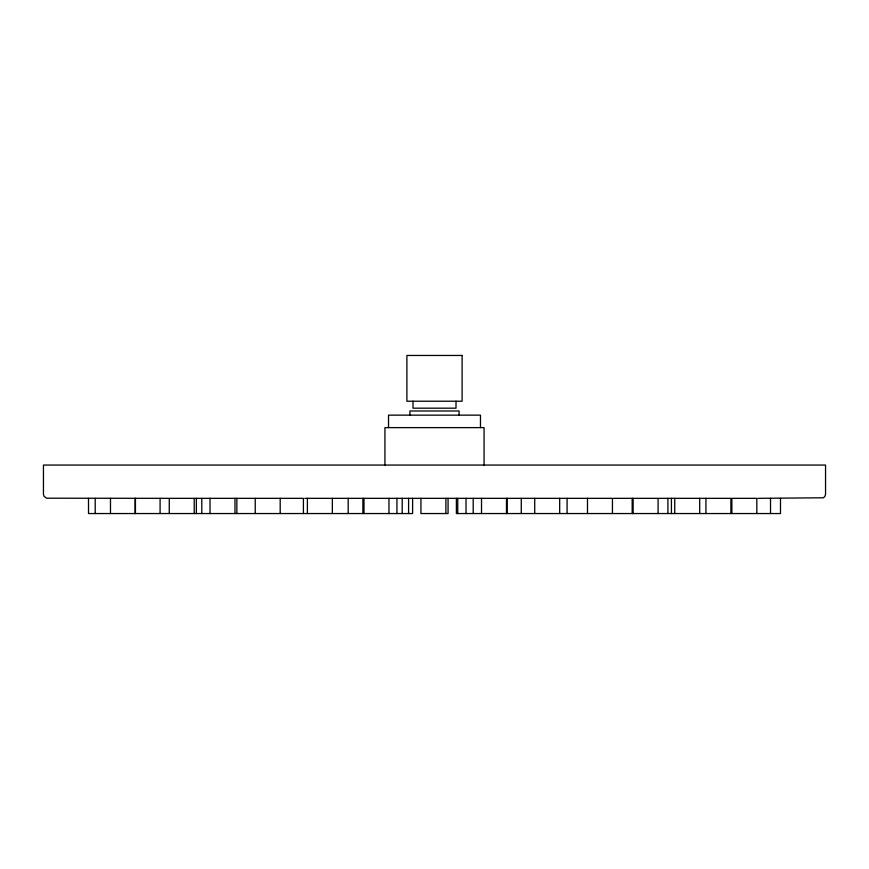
<?xml version="1.0" encoding="UTF-8"?>
<svg xmlns="http://www.w3.org/2000/svg" width="869" height="869" viewBox="0 0 869 869"><rect width="100%" height="100%" fill="white"/><g stroke="black" fill="none" stroke-linecap="round" stroke-linejoin="round"><path stroke-width="1.3" d="M168.575 498.339L46.535 498.198L44.004 496.264L43.45 494.179L43.45 465.056L825.55 465.056L825.55 494.179L824.996 496.264L823.475 497.785L758.04 498.339M194.678 498.339L201.467 498.339M304.758 498.339L612.449 498.339L612.449 513.546M613.46 498.339L658.094 498.339L658.094 513.546M658.659 498.339L730.894 498.339L730.894 513.546M780.492 498.339L780.492 513.546L456.388 513.546L456.388 498.339M770.521 498.339L770.521 513.546M756.823 513.546L756.823 498.339L731.861 498.339L731.861 513.546M705.932 498.339L705.932 513.546M699.697 498.339L699.697 513.546M674.735 498.339L674.735 513.546M671.422 498.339L671.422 513.546M667.913 498.339L667.913 513.546M633.132 498.339L633.132 513.546M632.176 498.339L632.176 513.546M587.487 498.339L587.487 513.546M567.088 498.339L567.088 513.546M559.679 498.339L559.679 513.546M534.717 498.339L534.717 513.546M521.27 498.339L521.27 513.546M507.159 498.339L507.159 513.546M506.475 498.339L506.475 513.546M484.066 465.056L484.066 427.624L384.934 427.624L384.934 465.056M481.513 498.339L481.513 513.546M480.47 427.624L480.47 415.143L388.53 415.143L388.53 427.624M473.203 498.339L473.203 513.546M466.023 498.339L466.023 513.546M459.082 415.143L459.082 410.983L409.918 410.983L409.918 415.143M457.757 498.339L457.757 513.546M456.008 401.217L456.008 408.18L412.992 408.18L412.992 401.217M448.067 498.339L448.067 513.546L420.933 513.546L420.933 498.339M445.895 498.339L445.895 513.546M412.612 498.339L412.612 513.546L88.508 513.546L88.508 498.339M408.593 498.339L408.593 513.546M402.206 498.339L402.206 513.546M396.927 498.339L396.927 513.546M388.954 498.339L388.954 513.546M363.992 498.339L363.992 513.546M362.894 498.339L362.894 513.546M348.187 498.339L348.187 513.546M332.349 498.339L332.349 513.546M307.387 498.339L307.387 513.546M303.411 513.546L303.411 498.339L201.793 498.339L201.793 513.546M280.198 498.339L280.198 513.546M255.236 498.339L255.236 513.546M236.857 498.339L236.857 513.546M234.978 498.339L234.978 513.546M210.016 498.339L210.016 513.546M196.351 498.339L196.351 513.546M194.211 513.546L194.211 498.339L169.259 498.339L169.259 513.546M160.092 498.339L160.092 513.546M135.445 498.339L135.445 513.546M135.13 498.339L135.13 513.546M110.482 498.339L110.482 513.546M95.21 498.339L95.21 513.546M462.112 355.454L406.888 355.454L406.888 401.217L462.112 401.217L462.112 355.454"/></g></svg>
